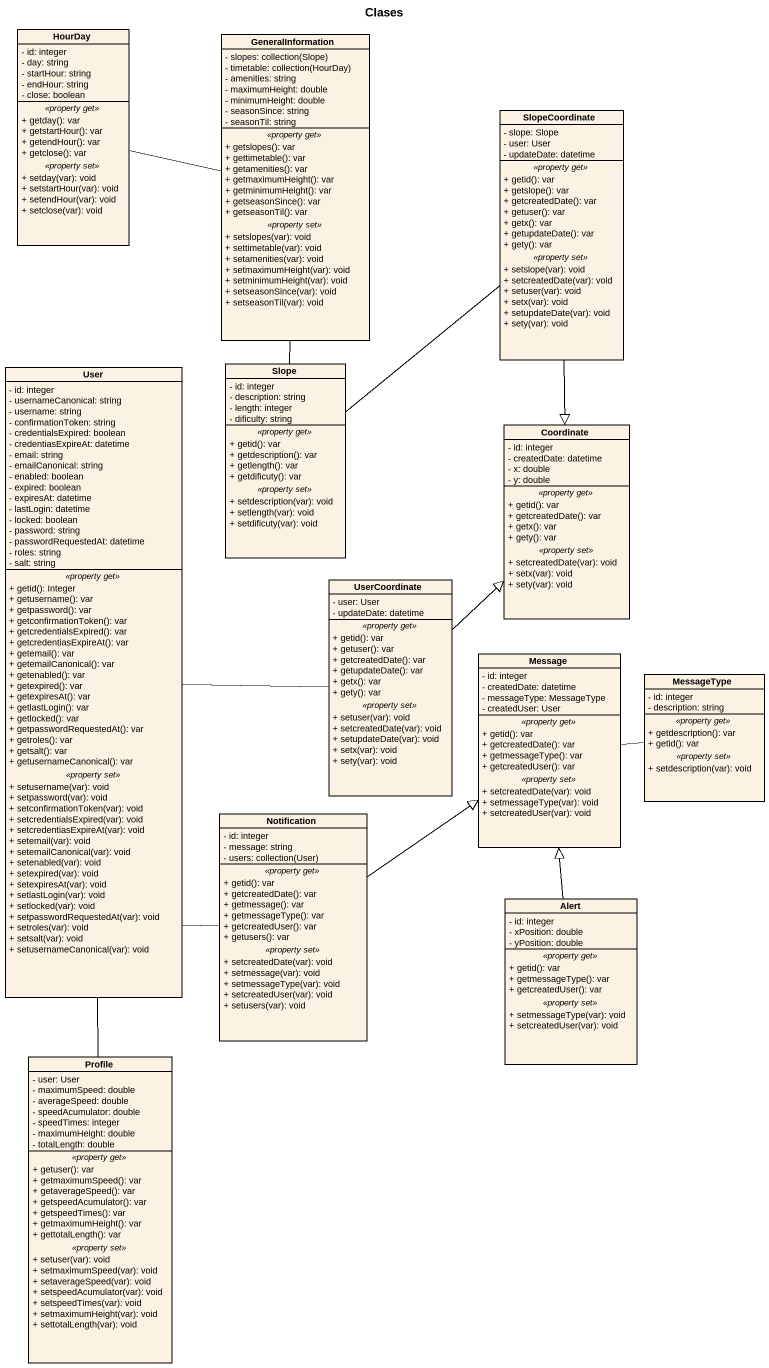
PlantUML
@startuml
title Clases
hide circle
hide empty members
skinparam classAttributeIconSize 0
class HourDay {
  - id: integer
  - day: string
  - startHour: string
  - endHour: string
  - close: boolean
  .. <<property get>> ..
  + getday(): var
  + getstartHour(): var
  + getendHour(): var
  + getclose(): var
  .. <<property set>> ..
  + setday(var): void
  + setstartHour(var): void
  + setendHour(var): void
  + setclose(var): void
}
class GeneralInformation {
  {field} - slopes: collection(Slope)
  {field} - timetable: collection(HourDay)
  - amenities: string
  - maximumHeight: double
  - minimumHeight: double
  - seasonSince: string
  - seasonTil: string
  .. <<property get>> ..
  + getslopes(): var
  + gettimetable(): var
  + getamenities(): var
  + getmaximumHeight(): var
  + getminimumHeight(): var
  + getseasonSince(): var
  + getseasonTil(): var
  .. <<property set>> ..
  + setslopes(var): void
  + settimetable(var): void
  + setamenities(var): void
  + setmaximumHeight(var): void
  + setminimumHeight(var): void
  + setseasonSince(var): void
  + setseasonTil(var): void
}
class SlopeCoordinate {
  - slope: Slope
  - user: User
  - updateDate: datetime
  .. <<property get>> ..
  + getid(): var
  + getslope(): var
  + getcreatedDate(): var
  + getuser(): var
  + getx(): var
  + getupdateDate(): var
  + gety(): var
  .. <<property set>> ..
  + setslope(var): void
  + setcreatedDate(var): void
  + setuser(var): void
  + setx(var): void
  + setupdateDate(var): void
  + sety(var): void
}
class User {
  - id: integer
  - usernameCanonical: string
  - username: string
  - confirmationToken: string
  - credentialsExpired: boolean
  - credentiasExpireAt: datetime
  - email: string
  - emailCanonical: string
  - enabled: boolean
  - expired: boolean
  - expiresAt: datetime
  - lastLogin: datetime
  - locked: boolean
  - password: string
  - passwordRequestedAt: datetime
  - roles: string
  - salt: string
  .. <<property get>> ..
  + getid(): Integer
  + getusername(): var
  + getpassword(): var
  + getconfirmationToken(): var
  + getcredentialsExpired(): var
  + getcredentiasExpireAt(): var
  + getemail(): var
  + getemailCanonical(): var
  + getenabled(): var
  + getexpired(): var
  + getexpiresAt(): var
  + getlastLogin(): var
  + getlocked(): var
  + getpasswordRequestedAt(): var
  + getroles(): var
  + getsalt(): var
  + getusernameCanonical(): var
  .. <<property set>> ..
  + setusername(var): void
  + setpassword(var): void
  + setconfirmationToken(var): void
  + setcredentialsExpired(var): void
  + setcredentiasExpireAt(var): void
  + setemail(var): void
  + setemailCanonical(var): void
  + setenabled(var): void
  + setexpired(var): void
  + setexpiresAt(var): void
  + setlastLogin(var): void
  + setlocked(var): void
  + setpasswordRequestedAt(var): void
  + setroles(var): void
  + setsalt(var): void
  + setusernameCanonical(var): void
}
class Slope {
  - id: integer
  - description: string
  - length: integer
  - dificulty: string
  .. <<property get>> ..
  + getid(): var
  + getdescription(): var
  + getlength(): var
  + getdificuty(): var
  .. <<property set>> ..
  + setdescription(var): void
  + setlength(var): void
  + setdificuty(var): void
}
class Coordinate {
  - id: integer
  - createdDate: datetime
  - x: double
  - y: double
  .. <<property get>> ..
  + getid(): var
  + getcreatedDate(): var
  + getx(): var
  + gety(): var
  .. <<property set>> ..
  + setcreatedDate(var): void
  + setx(var): void
  + sety(var): void
}
class UserCoordinate {
  - user: User
  - updateDate: datetime
  .. <<property get>> ..
  + getid(): var
  + getuser(): var
  + getcreatedDate(): var
  + getupdateDate(): var
  + getx(): var
  + gety(): var
  .. <<property set>> ..
  + setuser(var): void
  + setcreatedDate(var): void
  + setupdateDate(var): void
  + setx(var): void
  + sety(var): void
}
class Message {
  - id: integer
  - createdDate: datetime
  - messageType: MessageType
  - createdUser: User
  .. <<property get>> ..
  + getid(): var
  + getcreatedDate(): var
  + getmessageType(): var
  + getcreatedUser(): var
  .. <<property set>> ..
  + setcreatedDate(var): void
  + setmessageType(var): void
  + setcreatedUser(var): void
}
class MessageType {
  - id: integer
  - description: string
  .. <<property get>> ..
  + getdescription(): var
  + getid(): var
  .. <<property set>> ..
  + setdescription(var): void
}
class Notification {
  - id: integer
  - message: string
  {field} - users: collection(User)
  .. <<property get>> ..
  + getid(): var
  + getcreatedDate(): var
  + getmessage(): var
  + getmessageType(): var
  + getcreatedUser(): var
  + getusers(): var
  .. <<property set>> ..
  + setcreatedDate(var): void
  + setmessage(var): void
  + setmessageType(var): void
  + setcreatedUser(var): void
  + setusers(var): void
}
class Alert {
  - id: integer
  - xPosition: double
  - yPosition: double
  .. <<property get>> ..
  + getid(): var
  + getmessageType(): var
  + getcreatedUser(): var
  .. <<property set>> ..
  + setmessageType(var): void
  + setcreatedUser(var): void
}
class Profile {
  - user: User
  - maximumSpeed: double
  - averageSpeed: double
  - speedAcumulator: double
  - speedTimes: integer
  - maximumHeight: double
  - totalLength: double
  .. <<property get>> ..
  + getuser(): var
  + getmaximumSpeed(): var
  + getaverageSpeed(): var
  + getspeedAcumulator(): var
  + getspeedTimes(): var
  + getmaximumHeight(): var
  + gettotalLength(): var
  .. <<property set>> ..
  + setuser(var): void
  + setmaximumSpeed(var): void
  + setaverageSpeed(var): void
  + setspeedAcumulator(var): void
  + setspeedTimes(var): void
  + setmaximumHeight(var): void
  + settotalLength(var): void
}
HourDay -right- GeneralInformation
GeneralInformation -- Slope
SlopeCoordinate --|> Coordinate
User -right- UserCoordinate
User -- Notification
Slope -up- SlopeCoordinate
UserCoordinate -up-|> Coordinate
MessageType -left- Message
Notification -up-|> Message
Alert -up-|> Message
Profile -up- User
@enduml
